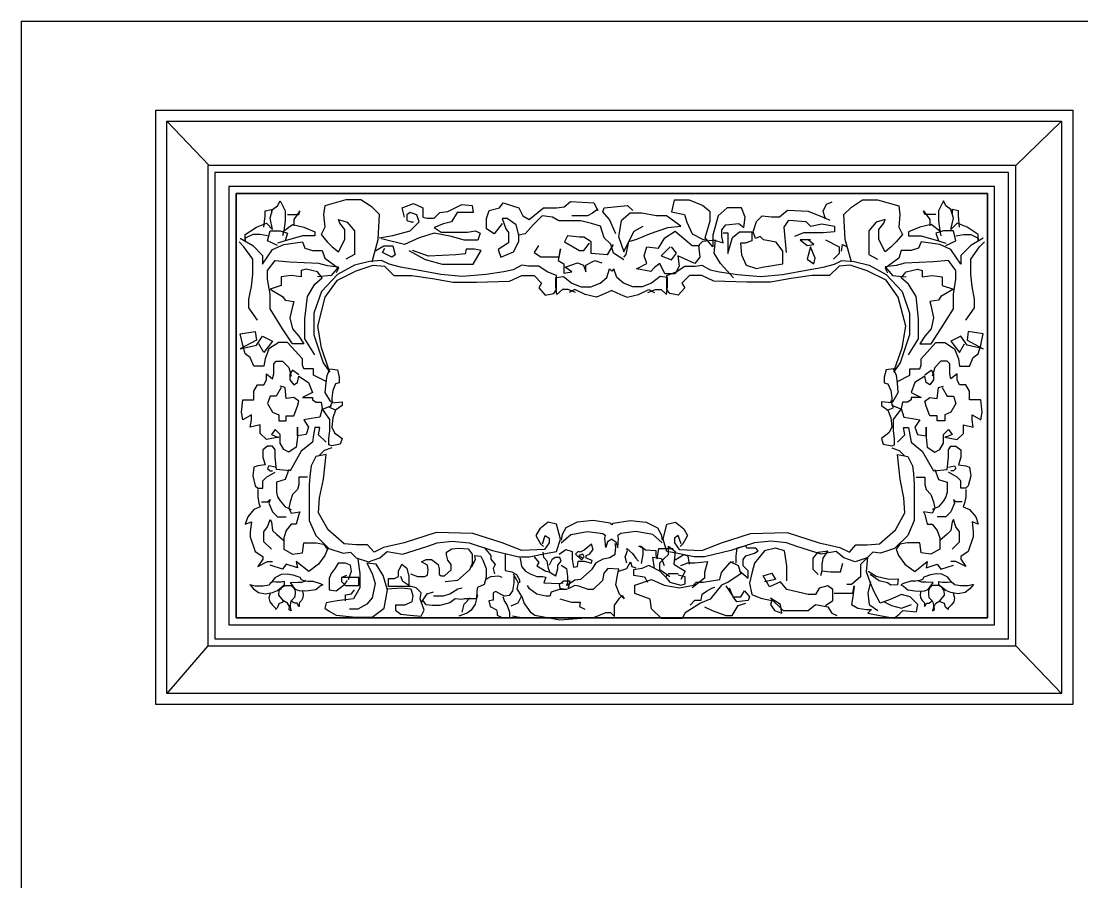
# Model space of a CAD drawing. Extents: x 1684 to 4686, y 4591 to 8092.
# Drawn here: x 1684 to 2642, y 7314 to 8092 of the extents above; entities that cross this region are included whole.
import ezdxf

# ---------------------------------------------------------------- set-up
doc = ezdxf.new("R2010")
doc.units = 0
doc.header["$MEASUREMENT"] = 0
for name, color, linetype in [('3', 3, 'CONTINUOUS'), ('4', 4, 'CONTINUOUS'), ('7', 7, 'CONTINUOUS')]:
    doc.layers.add(name, color=color, linetype=linetype)

msp = doc.modelspace()

# ---------------------------------------------------------------- linework, layer by layer
at = {"layer": '3'}
for p, q in [((1853.99, 7961.42), (1815.78, 8001.33)), ((2582.34, 7961.42), (2623.85, 8001.33)), ((1852.72, 7527.45), (1815.78, 7484.49)), ((2582.34, 7527.45), (2623.85, 7484.49))]:
    msp.add_line(p, q, dxfattribs=at)
for points in [[(1805.78, 8011.33), (2633.85, 8011.33), (2633.85, 7474.49), (1805.78, 7474.49)], [(1859.08, 7533.81), (2575.98, 7533.81), (2575.98, 7955.05), (1859.08, 7955.05)], [(1878.17, 7552.9), (2556.89, 7552.9), (2556.89, 7935.97), (1878.17, 7935.97)], [(1878.17, 7552.9), (2556.89, 7552.9), (2556.89, 7935.97), (1878.17, 7935.97)]]:
    msp.add_lwpolyline(points, close=True, dxfattribs=at)
for points in [[(1906.71, 7897.94), (1899.97, 7899.06), (1893.23, 7899.06), (1886.49, 7895.7), (1886.49, 7893.45), (1886.49, 7899.06), (1896.6, 7905.79), (1905.58, 7909.16), (1911.2, 7903.55), (1908.95, 7913.65), (1911.2, 7921.5), (1915.69, 7924.87), (1917.94, 7929.35), (1922.43, 7920.38), (1922.43, 7911.4), (1921.31, 7902.43), (1920.18, 7897.94)], [(2001.04, 7874.38), (2006.66, 7894.58), (2007.78, 7917.01), (2001.04, 7923.74), (1990.94, 7930.47), (1977.46, 7930.47), (1958.37, 7924.87), (1957.24, 7917.01), (1958.37, 7905.79), (1955, 7899.06), (1960.61, 7892.33), (1965.11, 7887.84), (1970.72, 7883.36), (1976.34, 7894.58), (1976.34, 7903.55), (1971.84, 7909.16), (1970.72, 7912.52), (1978.58, 7910.28), (1985.32, 7902.43), (1985.32, 7890.09), (1985.32, 7881.11), (1977.46, 7876.63)], [(2030.23, 7914.73), (2028.16, 7923.01), (2038.52, 7927.14), (2046.8, 7923.01), (2046.8, 7914.73), (2050.95, 7913.69), (2057.16, 7913.69), (2062.34, 7918.87), (2069.59, 7919.9), (2082.02, 7926.11), (2091.35, 7925.07), (2092.38, 7918.87), (2085.13, 7918.87), (2077.88, 7918.87), (2072.7, 7910.59), (2065.45, 7908.52), (2057.16, 7905.41), (2063.38, 7901.28), (2075.81, 7901.28), (2087.2, 7901.28), (2094.45, 7902.31), (2098.6, 7900.24), (2096.52, 7894.03), (2084.09, 7894.03), (2072.7, 7897.14), (2057.16, 7900.24), (2043.69, 7896.1), (2030.23, 7889.89), (2009.51, 7895.07)], [(2118.4, 7908.95), (2111.38, 7899.6), (2104.36, 7904.28), (2104.36, 7913.62), (2106.7, 7920.63), (2116.06, 7922.97), (2119.57, 7927.64), (2133.6, 7922.97), (2137.11, 7915.96), (2142.96, 7912.45), (2155.82, 7922.97), (2167.52, 7922.97), (2174.54, 7924.14), (2180.38, 7928.81), (2201.44, 7927.64), (2204.94, 7920.63)], [(2204.94, 7921.8), (2200.27, 7918.3), (2195.59, 7915.96), (2181.55, 7915.96)], [(2221.32, 7899.6), (2215.47, 7912.45), (2209.62, 7919.46), (2210.79, 7922.97), (2231.84, 7925.31), (2236.52, 7920.63)], [(2310.03, 7893.78), (2318.22, 7891.45), (2317.05, 7897.29), (2317.05, 7903.13), (2320.56, 7907.8), (2332.25, 7908.97), (2336.93, 7905.47), (2338.1, 7914.81), (2334.59, 7922.99), (2321.73, 7922.99), (2313.54, 7915.98), (2308.86, 7898.46), (2308.86, 7887.94), (2301.84, 7896.12), (2306.52, 7911.31), (2306.52, 7919.48), (2299.51, 7925.33), (2287.81, 7930), (2273.78, 7930), (2271.44, 7919.48), (2283.13, 7917.15), (2285.47, 7910.14), (2290.15, 7899.62), (2299.51, 7894.95), (2304.18, 7893.78)], [(2410.48, 7912.86), (2408.41, 7920.1), (2411.52, 7926.31), (2416.7, 7928.38)], [(2434.01, 7874.38), (2428.4, 7894.58), (2427.27, 7917.01), (2434.01, 7923.74), (2444.12, 7930.47), (2457.6, 7930.47), (2476.69, 7924.87), (2477.81, 7917.01), (2476.69, 7905.79), (2480.06, 7899.06), (2474.44, 7892.33), (2469.95, 7887.84), (2464.33, 7883.36), (2458.72, 7894.58), (2458.72, 7903.55), (2463.21, 7909.16), (2464.33, 7912.52), (2456.47, 7910.28), (2449.73, 7902.43), (2449.73, 7890.09), (2449.73, 7881.11), (2457.6, 7876.63)], [(2528.35, 7897.94), (2535.09, 7899.06), (2541.83, 7899.06), (2548.57, 7895.7), (2548.57, 7893.45), (2548.57, 7899.06), (2538.46, 7905.79), (2529.47, 7909.16), (2523.86, 7903.55), (2526.1, 7913.65), (2523.86, 7921.5), (2519.37, 7924.87), (2517.12, 7929.35), (2512.63, 7920.38), (2512.63, 7911.4), (2513.75, 7902.43), (2514.87, 7897.94)], [(1903.34, 7905.79), (1904.46, 7915.89), (1904.46, 7920.38), (1910.08, 7921.5), (1910.08, 7918.13)], [(1924.68, 7917.01), (1930.29, 7917.01), (1934.78, 7917.01), (1935.91, 7920.38), (1930.29, 7912.52), (1930.29, 7906.92)], [(2007.44, 7896.1), (2019.87, 7898.17), (2035.41, 7902.31), (2043.69, 7910.59), (2041.62, 7916.8), (2035.41, 7918.87), (2032.3, 7916.8), (2032.3, 7911.62), (2036.44, 7910.59), (2038.52, 7910.59)], [(2228.34, 7876.24), (2218.98, 7882.08), (2216.64, 7890.26), (2210.79, 7896.1), (2207.28, 7906.61), (2199.1, 7908.95), (2189.74, 7911.29), (2169.86, 7911.29), (2164.01, 7914.79), (2154.65, 7915.96), (2146.47, 7907.78), (2139.45, 7899.6), (2133.6, 7898.44), (2131.26, 7907.78), (2123.07, 7913.62), (2118.4, 7913.62), (2121.91, 7904.28), (2124.24, 7900.77), (2124.24, 7891.43), (2114.89, 7885.58), (2117.23, 7878.57), (2128.92, 7883.25), (2133.6, 7892.59), (2133.6, 7899.6)], [(2228.34, 7878.57), (2230.67, 7880.91), (2233.01, 7892.59), (2240.03, 7894.93), (2251.73, 7899.6), (2268.1, 7905.44), (2279.8, 7906.61), (2266.93, 7915.96), (2257.57, 7915.96), (2244.71, 7918.3), (2234.18, 7918.3), (2226, 7911.29), (2223.66, 7897.27), (2228.34, 7883.25), (2233.01, 7892.59), (2237.69, 7901.94), (2245.88, 7906.61)], [(2318.29, 7900.44), (2322.43, 7900.44), (2322.43, 7889.06), (2322.43, 7881.81), (2326.57, 7896.3), (2332.79, 7901.47), (2344.18, 7901.47), (2344.18, 7893.2), (2337.97, 7891.13), (2333.83, 7891.13), (2334.86, 7880.78), (2339, 7871.47), (2348.33, 7868.36), (2353.51, 7869.4), (2372.15, 7872.5), (2372.15, 7883.88), (2365.94, 7892.16), (2354.54, 7894.23), (2351.44, 7897.34), (2347.29, 7895.27), (2345.22, 7901.47), (2348.33, 7910.79), (2353.51, 7915.96), (2361.79, 7914.93), (2369.05, 7914.93), (2376.3, 7921.13), (2394.94, 7920.1), (2410.48, 7913.89), (2414.62, 7911.82)], [(2510.38, 7917.01), (2504.77, 7917.01), (2500.27, 7917.01), (2499.15, 7920.38), (2504.77, 7912.52), (2504.77, 7906.92)], [(2531.72, 7905.79), (2530.6, 7915.89), (2530.6, 7920.38), (2524.98, 7921.5), (2524.98, 7918.13)], [(1920.18, 7901.31), (1929.17, 7908.04), (1939.28, 7905.79), (1949.38, 7901.31), (1949.38, 7897.94), (1938.15, 7897.94), (1922.43, 7893.45)], [(2375.26, 7882.85), (2373.19, 7905.61), (2377.33, 7911.82), (2392.87, 7910.79), (2397.01, 7906.65), (2407.37, 7908.72), (2418.77, 7906.65), (2418.77, 7901.47), (2408.41, 7900.44), (2390.8, 7900.44), (2382.51, 7897.34)], [(2514.87, 7901.31), (2505.89, 7908.04), (2495.78, 7905.79), (2485.67, 7901.31), (2485.67, 7897.94), (2496.9, 7897.94), (2512.63, 7893.45)], [(1882, 7895.7), (1893.23, 7888.97), (1902.21, 7879.99), (1902.21, 7872.14), (1911.2, 7885.6), (1921.31, 7890.09), (1938.15, 7892.33), (1940.4, 7886.72), (1947.14, 7884.48), (1956.12, 7884.48), (1958.37, 7877.75), (1970.72, 7868.77), (1968.48, 7864.29)], [(1915.69, 7888.97), (1906.71, 7893.45), (1908.95, 7902.43), (1917.94, 7902.43), (1924.68, 7900.18), (1922.43, 7893.45), (1915.69, 7891.21)], [(2218.76, 7889.86), (2213.45, 7880.59), (2198.86, 7881.91), (2198.86, 7892.51), (2192.23, 7896.49), (2188.25, 7896.49), (2177.64, 7897.81), (2174.98, 7892.51), (2188.25, 7884.56), (2192.23, 7884.56), (2197.53, 7891.19)], [(2327.57, 7859.9), (2315.88, 7872.75), (2310.03, 7882.1), (2311.2, 7893.78), (2299.51, 7892.61), (2296, 7889.11), (2297.17, 7878.59), (2292.49, 7872.75), (2277.28, 7879.76), (2278.45, 7870.42), (2274.94, 7863.41), (2265.59, 7863.41), (2260.91, 7872.75), (2256.23, 7869.25), (2252.72, 7865.74), (2239.86, 7868.08), (2249.21, 7872.75), (2246.88, 7879.76), (2249.21, 7887.94), (2259.74, 7886.77), (2265.59, 7896.12), (2274.94, 7901.96), (2284.3, 7893.78), (2290.15, 7889.11), (2297.17, 7889.11)], [(2397.01, 7894.23), (2387.69, 7894.23), (2393.91, 7889.06), (2400.12, 7890.09), (2394.94, 7894.23)], [(2410.48, 7894.23), (2422.91, 7888.02), (2422.91, 7881.81), (2417.73, 7876.64)], [(2553.06, 7895.7), (2541.83, 7888.97), (2532.84, 7879.99), (2532.84, 7872.14), (2523.86, 7885.6), (2513.75, 7890.09), (2496.9, 7892.33), (2494.66, 7886.72), (2487.92, 7884.48), (2478.93, 7884.48), (2476.69, 7877.75), (2464.33, 7868.77), (2466.58, 7864.29)], [(2519.37, 7888.97), (2528.35, 7893.45), (2526.1, 7902.43), (2517.12, 7902.43), (2510.38, 7900.18), (2512.63, 7893.45), (2519.37, 7891.21)], [(1897.72, 7821.66), (1889.86, 7832.87), (1889.86, 7840.73), (1892.11, 7851.95), (1893.23, 7863.16), (1893.23, 7876.63), (1885.37, 7887.84), (1880.88, 7892.33)], [(2004.33, 7884.72), (2011.58, 7888.86), (2019.87, 7888.86), (2021.94, 7880.58), (2018.83, 7878.51), (2010.55, 7882.65), (2012.62, 7886.79)], [(2034.37, 7884.72), (2048.87, 7876.44), (2064.41, 7872.3), (2077.88, 7872.3), (2092.38, 7872.3), (2099.63, 7884.72), (2093.42, 7885.75), (2086.17, 7885.75), (2085.13, 7881.62), (2076.84, 7880.58), (2051.98, 7879.55), (2037.48, 7884.72)], [(2151.51, 7889.06), (2147.37, 7882.85), (2153.58, 7878.71), (2157.73, 7878.71), (2170.16, 7878.71), (2171.19, 7885.95), (2169.12, 7875.61), (2174.3, 7872.5), (2174.3, 7864.22), (2181.55, 7865.26), (2175.34, 7869.4), (2186.73, 7873.54), (2191.91, 7871.47), (2193.98, 7865.26), (2193.98, 7871.47), (2202.27, 7875.61), (2208.48, 7873.54)], [(2270.27, 7887.94), (2262.08, 7879.76), (2271.44, 7876.26), (2276.11, 7882.1), (2271.44, 7887.94)], [(2397.01, 7888.02), (2393.91, 7876.64), (2400.12, 7872.5), (2401.16, 7877.68), (2397.01, 7888.02)], [(2424.98, 7883.88), (2426.02, 7890.09), (2430.16, 7888.02)], [(2537.33, 7821.66), (2545.2, 7832.87), (2545.2, 7840.73), (2542.95, 7851.95), (2541.83, 7863.16), (2541.83, 7876.63), (2549.69, 7887.84), (2554.18, 7892.33)], [(1949.38, 7790.24), (1940.4, 7804.83), (1940.4, 7822.78), (1942.64, 7842.97), (1949.38, 7854.19), (1956.12, 7859.8), (1951.63, 7865.41), (1941.52, 7867.65), (1937.03, 7866.53), (1937.03, 7860.92), (1928.04, 7862.04), (1919.06, 7860.92), (1919.06, 7853.07), (1908.95, 7849.7), (1920.18, 7842.97), (1922.43, 7839.61), (1930.29, 7838.48), (1929.17, 7834), (1926.92, 7823.9), (1929.17, 7813.8), (1934.78, 7807.07), (1939.28, 7800.34), (1929.17, 7800.34), (1920.18, 7813.8), (1908.95, 7831.75), (1908.95, 7845.21), (1906.71, 7858.68), (1906.71, 7866.53), (1913.44, 7875.5), (1926.92, 7874.38), (1952.75, 7873.26), (1960.61, 7871.02), (1970.72, 7869.89), (1963.98, 7862.04), (1951.63, 7860.92)], [(1962.13, 7777.1), (1955.33, 7796.62), (1951.94, 7816.13), (1958.73, 7842.44), (1969.78, 7857.71), (1986.77, 7866.2), (2002.06, 7871.29), (2012.25, 7870.44), (2020.74, 7861.95), (2036.88, 7861.95), (2055.57, 7859.41), (2074.26, 7856.01), (2095.5, 7856.01), (2125.23, 7856.86), (2136.27, 7861.95), (2147.32, 7861.95), (2154.11, 7855.16), (2151.56, 7850.92), (2157.51, 7844.13), (2165.15, 7845.83), (2167.7, 7849.23), (2167.7, 7861.95), (2159.21, 7865.35), (2151.56, 7870.44), (2142.22, 7870.44), (2136.27, 7871.29), (2128.63, 7867.04), (2120.13, 7865.35), (2103.99, 7862.8), (2082.76, 7861.1), (2063.22, 7862.8), (2045.38, 7866.2), (2026.69, 7869.59), (2016.5, 7872.14), (2009.7, 7875.53), (1998.66, 7874.68), (1985.07, 7871.29), (1969.78, 7862.8), (1955.33, 7847.53), (1948.54, 7828.01), (1948.54, 7808.5), (1957.03, 7783.04), (1962.98, 7774.55)], [(2472.93, 7777.1), (2479.72, 7796.62), (2483.12, 7816.13), (2476.32, 7842.44), (2465.28, 7857.71), (2448.29, 7866.2), (2433, 7871.29), (2422.81, 7870.44), (2414.31, 7861.95), (2398.17, 7861.95), (2379.48, 7859.41), (2360.79, 7856.01), (2339.56, 7856.01), (2309.83, 7856.86), (2298.78, 7861.95), (2287.74, 7861.95), (2280.94, 7855.16), (2283.49, 7850.92), (2277.55, 7844.13), (2269.9, 7845.83), (2267.35, 7849.23), (2267.35, 7861.95), (2275.85, 7865.35), (2283.49, 7870.44), (2292.84, 7870.44), (2298.78, 7871.29), (2306.43, 7867.04), (2314.92, 7865.35), (2331.06, 7862.8), (2352.3, 7861.1), (2371.84, 7862.8), (2389.68, 7866.2), (2408.37, 7869.59), (2418.56, 7872.14), (2425.35, 7875.53), (2436.4, 7874.68), (2449.99, 7871.29), (2465.28, 7862.8), (2479.72, 7847.53), (2486.52, 7828.01), (2486.52, 7808.5), (2478.02, 7783.04), (2472.08, 7774.55)], [(2485.67, 7790.24), (2494.66, 7804.83), (2494.66, 7822.78), (2492.41, 7842.97), (2485.67, 7854.19), (2478.93, 7859.8), (2483.43, 7865.41), (2493.53, 7867.65), (2498.03, 7866.53), (2498.03, 7860.92), (2507.01, 7862.04), (2516, 7860.92), (2516, 7853.07), (2526.1, 7849.7), (2514.87, 7842.97), (2512.63, 7839.61), (2504.77, 7838.48), (2505.89, 7834), (2508.13, 7823.9), (2505.89, 7813.8), (2500.27, 7807.07), (2495.78, 7800.34), (2505.89, 7800.34), (2514.87, 7813.8), (2526.1, 7831.75), (2526.1, 7845.21), (2528.35, 7858.68), (2528.35, 7866.53), (2521.61, 7875.5), (2508.13, 7874.38), (2482.3, 7873.26), (2474.44, 7871.02), (2464.33, 7869.89), (2471.07, 7862.04), (2483.43, 7860.92)], [(2184.93, 7846.67), (2178.14, 7849.21), (2173.04, 7849.21), (2167.94, 7844.97), (2167.09, 7851.76), (2167.09, 7860.25), (2173.89, 7861.09), (2181.54, 7855.15), (2190.03, 7851.76), (2198.53, 7851.76), (2207.02, 7855.15), (2212.97, 7860.25), (2215.51, 7867.88), (2217.53, 7865.87)], [(2250.12, 7846.67), (2256.92, 7849.21), (2262.01, 7849.21), (2267.11, 7844.97), (2267.96, 7851.76), (2267.96, 7860.25), (2261.17, 7861.09), (2253.52, 7855.15), (2245.03, 7851.76), (2236.53, 7851.76), (2228.04, 7855.15), (2222.09, 7860.25), (2219.54, 7867.88), (2217.53, 7865.87)], [(2217.53, 7848.38), (2209.57, 7844.97), (2203.62, 7842.43), (2193.43, 7844.97), (2184.08, 7849.21), (2178.99, 7846.67)], [(2217.53, 7848.38), (2225.49, 7844.97), (2231.43, 7842.43), (2241.63, 7844.97), (2250.97, 7849.21), (2256.07, 7846.67)], [(1938.15, 7786.88), (1924.68, 7801.46), (1916.81, 7801.46), (1907.83, 7795.85), (1904.46, 7786.88), (1903.34, 7780.15), (1894.35, 7780.15), (1890.98, 7788), (1886.49, 7791.37), (1884.24, 7799.22), (1882, 7809.32), (1895.48, 7811.56), (1896.6, 7803.71), (1882, 7795.85), (1896.6, 7799.22), (1902.21, 7807.07), (1911.2, 7802.58), (1903.34, 7792.49), (1898.84, 7800.34)], [(2496.9, 7786.88), (2510.38, 7801.46), (2518.24, 7801.46), (2527.23, 7795.85), (2530.6, 7786.88), (2531.72, 7780.15), (2540.7, 7780.15), (2544.07, 7788), (2548.57, 7791.37), (2550.81, 7799.22), (2553.06, 7809.32), (2539.58, 7811.56), (2538.46, 7803.71), (2553.06, 7795.85), (2538.46, 7799.22), (2532.84, 7807.07), (2523.86, 7802.58), (2531.72, 7792.49), (2536.21, 7800.34)], [(1934.78, 7772.14), (1929.16, 7776.63), (1926.92, 7773.27), (1926.92, 7767.66), (1930.29, 7763.17), (1933.66, 7765.41), (1934.78, 7771.02), (1943.76, 7765.41), (1947.13, 7756.44), (1938.15, 7751.95), (1947.13, 7751.95), (1947.13, 7749.71), (1950.5, 7747.46), (1955, 7747.46), (1956.12, 7741.85), (1953.87, 7734), (1946.01, 7732.88), (1939.27, 7731.76), (1943.76, 7725.03), (1941.52, 7718.3), (1933.66, 7717.17), (1933.66, 7725.03), (1933.66, 7716.05), (1932.53, 7707.08), (1925.8, 7702.59), (1921.3, 7704.83), (1917.93, 7710.44), (1917.93, 7718.3), (1913.44, 7722.78), (1910.07, 7718.3), (1915.69, 7716.05), (1916.81, 7716.05), (1905.58, 7713.81), (1899.96, 7719.42), (1899.96, 7727.27), (1890.98, 7725.03), (1892.1, 7731.76), (1892.1, 7736.24), (1884.24, 7731.76), (1883.12, 7738.49), (1884.24, 7749.71), (1892.1, 7749.71), (1894.35, 7749.71), (1894.35, 7757.56), (1897.72, 7763.17), (1903.33, 7763.17), (1905.58, 7767.66), (1905.58, 7773.27), (1911.2, 7768.78), (1912.32, 7773.27), (1912.32, 7782.24), (1914.56, 7784.48), (1920.18, 7784.48), (1925.8, 7778.87), (1928.04, 7771.02)], [(1959.51, 7766.39), (1948.28, 7771.99), (1948.28, 7777.6), (1939.29, 7777.6), (1938.17, 7780.97), (1938.15, 7786.88)], [(2475.55, 7766.39), (2486.78, 7771.99), (2486.78, 7777.6), (2495.76, 7777.6), (2496.89, 7780.97), (2496.9, 7786.88)], [(2500.28, 7772.14), (2505.89, 7776.63), (2508.14, 7773.27), (2508.14, 7767.66), (2504.77, 7763.17), (2501.4, 7765.41), (2500.28, 7771.02), (2491.29, 7765.41), (2487.92, 7756.44), (2496.91, 7751.95), (2487.92, 7751.95), (2487.92, 7749.71), (2484.55, 7747.46), (2480.06, 7747.46), (2478.94, 7741.85), (2481.18, 7734), (2489.05, 7732.88), (2495.78, 7731.76), (2491.29, 7725.03), (2493.54, 7718.3), (2501.4, 7717.17), (2501.4, 7725.03), (2501.4, 7716.05), (2502.52, 7707.08), (2509.26, 7702.59), (2513.75, 7704.83), (2517.12, 7710.44), (2517.12, 7718.3), (2521.61, 7722.78), (2524.98, 7718.3), (2519.37, 7716.05), (2518.25, 7716.05), (2529.48, 7713.81), (2535.09, 7719.42), (2535.09, 7727.27), (2544.08, 7725.03), (2542.95, 7731.76), (2542.95, 7736.24), (2550.81, 7731.76), (2551.94, 7738.49), (2550.81, 7749.71), (2542.95, 7749.71), (2540.71, 7749.71), (2540.71, 7757.56), (2537.34, 7763.17), (2531.72, 7763.17), (2529.48, 7767.66), (2529.48, 7773.27), (2523.86, 7768.78), (2522.74, 7773.27), (2522.74, 7782.24), (2520.49, 7784.48), (2514.88, 7784.48), (2509.26, 7778.87), (2507.01, 7771.02)], [(1963.81, 7747.99), (1958.71, 7756.47), (1959.56, 7764.96), (1960.41, 7771.75), (1962.96, 7777.69), (1969.75, 7776.84), (1971.45, 7770.05), (1971.45, 7764.96), (1968.05, 7764.11), (1965.5, 7758.17), (1964.66, 7751.38), (1964.66, 7747.14), (1974, 7747.99), (1974, 7744.59), (1968.05, 7740.35), (1962.96, 7742.9), (1965.5, 7748.84)], [(2471.25, 7747.99), (2476.35, 7756.47), (2475.5, 7764.96), (2474.65, 7771.75), (2472.1, 7777.69), (2465.3, 7776.84), (2463.6, 7770.05), (2463.6, 7764.96), (2467, 7764.11), (2469.55, 7758.17), (2470.4, 7751.38), (2470.4, 7747.14), (2461.06, 7747.99), (2461.06, 7744.59), (2467, 7740.35), (2472.1, 7742.9), (2469.55, 7748.84)], [(1919.06, 7760.92), (1914.56, 7753.07), (1908.95, 7753.07), (1906.7, 7746.34), (1911.2, 7738.49), (1916.81, 7736.24), (1916.81, 7730.64), (1923.55, 7730.64), (1923.55, 7735.12), (1930.29, 7735.12), (1933.66, 7744.1), (1934.78, 7748.58), (1930.29, 7751.95), (1923.55, 7750.83), (1922.43, 7760.92), (1917.93, 7762.05)], [(2516, 7760.92), (2520.49, 7753.07), (2526.11, 7753.07), (2528.35, 7746.34), (2523.86, 7738.49), (2518.25, 7736.24), (2518.25, 7730.64), (2511.51, 7730.64), (2511.51, 7735.12), (2504.77, 7735.12), (2501.4, 7744.1), (2500.28, 7748.58), (2504.77, 7751.95), (2511.51, 7750.83), (2512.63, 7760.92), (2517.12, 7762.05)], [(1968.05, 7740.35), (1965.5, 7733.56), (1964.66, 7725.08), (1967.2, 7719.99), (1974, 7714.9), (1972.3, 7709.8), (1964.66, 7708.11), (1962.11, 7708.96), (1962.11, 7714.9), (1962.96, 7721.68), (1962.96, 7731.87), (1956.16, 7741.2), (1964.66, 7744.59)], [(2467, 7740.35), (2469.55, 7733.56), (2470.4, 7725.08), (2467.85, 7719.99), (2461.06, 7714.9), (2462.76, 7709.8), (2470.4, 7708.11), (2472.95, 7708.96), (2472.95, 7714.9), (2472.1, 7721.68), (2472.1, 7731.87), (2478.9, 7741.2), (2470.4, 7744.59)], [(1959.52, 7711.33), (1952.78, 7718.06), (1953.91, 7724.79), (1949.42, 7724.79), (1948.29, 7718.06), (1947.17, 7711.33), (1937.06, 7703.47), (1926.95, 7685.52), (1914.6, 7686.65), (1913.48, 7697.86), (1913.48, 7704.59), (1911.23, 7707.96), (1906.74, 7707.96), (1902.25, 7704.59), (1902.25, 7697.86), (1904.49, 7691.13), (1897.75, 7690.01), (1894.38, 7688.89), (1893.26, 7681.04), (1895.51, 7672.06), (1897.75, 7669.82), (1902.25, 7669.82), (1902.25, 7676.55), (1905.62, 7679.91), (1913.48, 7684.4)], [(2475.53, 7711.33), (2482.27, 7718.06), (2481.15, 7724.79), (2485.64, 7724.79), (2486.76, 7718.06), (2487.89, 7711.33), (2497.99, 7703.47), (2508.1, 7685.52), (2520.46, 7686.65), (2521.58, 7697.86), (2521.58, 7704.59), (2523.82, 7707.96), (2528.32, 7707.96), (2532.81, 7704.59), (2532.81, 7697.86), (2530.56, 7691.13), (2537.3, 7690.01), (2540.67, 7688.89), (2541.79, 7681.04), (2539.55, 7672.06), (2537.3, 7669.82), (2532.81, 7669.82), (2532.81, 7676.55), (2529.44, 7679.91), (2521.58, 7684.4)], [(1964.66, 7706.41), (1957.86, 7703.86), (1952.76, 7698.77)], [(2470.4, 7706.41), (2477.2, 7703.86), (2482.29, 7698.77)], [(2154.96, 7619.66), (2157.51, 7627.3), (2160.91, 7624.76), (2160.91, 7620.51), (2156.66, 7614.57), (2136.28, 7613.73), (2118.44, 7620.51), (2092.1, 7629), (2058.97, 7629.85), (2030.09, 7620.51), (2011.4, 7616.27), (2002.91, 7612.03), (1996.96, 7618.82), (1986.77, 7618.82), (1975.73, 7619.66), (1961.28, 7632.39), (1952.79, 7647.67), (1953.64, 7661.24), (1957.04, 7678.21), (1959.59, 7700.28), (1950.24, 7698.58), (1945.99, 7690.09), (1945.14, 7683.3), (1944.3, 7673.12), (1944.3, 7654.45), (1944.3, 7640.88), (1950.24, 7627.3), (1962.13, 7615.42), (1974.88, 7611.18), (1981.67, 7612.03), (1986.77, 7606.94), (1997.81, 7603.54), (2008.01, 7606.94), (2014.8, 7612.88), (2028.39, 7610.33), (2050.48, 7617.12), (2059.82, 7620.51), (2073.41, 7622.21), (2088.71, 7620.51), (2109.94, 7613.73), (2133.73, 7607.79), (2143.07, 7607.79), (2159.21, 7611.18), (2167.71, 7612.88), (2171.1, 7623.91), (2167.71, 7637.48), (2160.06, 7639.18), (2152.42, 7633.24), (2149.02, 7627.3), (2153.26, 7619.66), (2155.81, 7617.12)], [(2280.09, 7619.66), (2277.54, 7627.3), (2274.15, 7624.76), (2274.15, 7620.51), (2278.39, 7614.57), (2298.78, 7613.73), (2316.62, 7620.51), (2342.95, 7629), (2376.08, 7629.85), (2404.96, 7620.51), (2423.65, 7616.27), (2432.15, 7612.03), (2438.09, 7618.82), (2448.29, 7618.82), (2459.33, 7619.66), (2473.77, 7632.39), (2482.27, 7647.67), (2481.42, 7661.24), (2478.02, 7678.21), (2475.47, 7700.28), (2484.81, 7698.58), (2489.06, 7690.09), (2489.91, 7683.3), (2490.76, 7673.12), (2490.76, 7654.45), (2490.76, 7640.88), (2484.81, 7627.3), (2472.92, 7615.42), (2460.18, 7611.18), (2453.38, 7612.03), (2448.29, 7606.94), (2437.24, 7603.54), (2427.05, 7606.94), (2420.25, 7612.88), (2406.66, 7610.33), (2384.58, 7617.12), (2375.23, 7620.51), (2361.64, 7622.21), (2346.35, 7620.51), (2325.11, 7613.73), (2301.33, 7607.79), (2291.98, 7607.79), (2275.84, 7611.18), (2267.35, 7612.88), (2263.95, 7623.91), (2267.35, 7637.48), (2274.99, 7639.18), (2282.64, 7633.24), (2286.04, 7627.3), (2281.79, 7619.66), (2279.24, 7617.12)], [(1913.48, 7688.89), (1907.86, 7690.01), (1906.74, 7687.77), (1908.98, 7685.52), (1911.23, 7685.52)], [(1925.83, 7686.65), (1922.46, 7677.67), (1914.6, 7675.43), (1914.6, 7666.45), (1915.72, 7661.96)], [(2509.22, 7686.65), (2512.59, 7677.67), (2520.46, 7675.43), (2520.46, 7666.45), (2519.33, 7661.96)], [(2521.58, 7688.89), (2527.19, 7690.01), (2528.32, 7687.77), (2526.07, 7685.52), (2523.82, 7685.52)], [(1942.68, 7679.91), (1934.82, 7679.91), (1934.82, 7673.18), (1933.69, 7668.7), (1929.2, 7664.21), (1926.95, 7657.48), (1925.83, 7651.87), (1928.08, 7647.38), (1935.94, 7648.5), (1934.82, 7646.26)], [(2492.38, 7679.91), (2500.24, 7679.91), (2500.24, 7673.18), (2501.36, 7668.7), (2505.86, 7664.21), (2508.1, 7657.48), (2509.22, 7651.87), (2506.98, 7647.38), (2499.12, 7648.5), (2500.24, 7646.26)], [(1897.75, 7668.7), (1897.75, 7661.96), (1898.88, 7656.36), (1900, 7652.99), (1894.38, 7650.75), (1888.77, 7644.02), (1886.52, 7637.28), (1892.14, 7639.53), (1891.02, 7630.55), (1891.02, 7626.07), (1895.51, 7612.6), (1902.25, 7608.12), (1902.25, 7605.87), (1897.75, 7599.14), (1906.74, 7603.63), (1908.98, 7603.63), (1911.23, 7603.63)], [(2537.3, 7668.7), (2537.3, 7661.96), (2536.18, 7656.36), (2535.06, 7652.99), (2540.67, 7650.75), (2546.29, 7644.02), (2548.53, 7637.28), (2542.92, 7639.53), (2544.04, 7630.55), (2544.04, 7626.07), (2539.55, 7612.6), (2532.81, 7608.12), (2532.81, 7605.87), (2537.3, 7599.14), (2528.32, 7603.63), (2526.07, 7603.63), (2523.82, 7603.63)], [(1901.12, 7657.48), (1906.74, 7657.48), (1908.98, 7659.72), (1907.86, 7656.36), (1911.23, 7648.5), (1915.72, 7644.02), (1923.58, 7644.02)], [(1915.72, 7661.96), (1917.97, 7658.6), (1922.46, 7652.99), (1928.08, 7650.75)], [(2519.33, 7661.96), (2517.09, 7658.6), (2512.59, 7652.99), (2506.98, 7650.75)], [(2533.93, 7657.48), (2528.32, 7657.48), (2526.07, 7659.72), (2527.19, 7656.36), (2523.82, 7648.5), (2519.33, 7644.02), (2511.47, 7644.02)], [(1934.82, 7646.26), (1932.57, 7637.28), (1928.08, 7637.28), (1923.58, 7631.67), (1921.34, 7624.94), (1921.34, 7614.85), (1929.2, 7610.36), (1938.18, 7611.48), (1939.31, 7620.46), (1947.17, 7620.46), (1950.54, 7620.46), (1957.28, 7619.33), (1960.65, 7614.85), (1958.4, 7609.24), (1952.78, 7601.39), (1943.8, 7594.65), (1932.57, 7603.63), (1933.69, 7598.02), (1923.58, 7601.39), (1920.22, 7596.9), (1908.98, 7600.26)], [(2500.24, 7646.26), (2502.49, 7637.28), (2506.98, 7637.28), (2511.47, 7631.67), (2513.72, 7624.94), (2513.72, 7614.85), (2505.86, 7610.36), (2496.87, 7611.48), (2495.75, 7620.46), (2487.89, 7620.46), (2484.52, 7620.46), (2477.78, 7619.33), (2474.41, 7614.85), (2476.66, 7609.24), (2482.27, 7601.39), (2491.26, 7594.65), (2502.49, 7603.63), (2501.36, 7598.02), (2511.47, 7601.39), (2514.84, 7596.9), (2526.07, 7600.26)], [(1910.11, 7614.85), (1903.37, 7621.58), (1903.37, 7630.55), (1906.74, 7635.04), (1908.98, 7641.77), (1910.11, 7639.53), (1911.23, 7631.67), (1914.6, 7628.31), (1921.34, 7622.7)], [(2217.53, 7636.73), (2216.13, 7638.33), (2200.84, 7640.88), (2186.39, 7639.18), (2176.2, 7634.09), (2172.8, 7628.15), (2171.95, 7623.06)], [(2217.53, 7636.73), (2218.93, 7638.33), (2234.22, 7640.88), (2248.66, 7639.18), (2258.86, 7634.09), (2262.25, 7628.15), (2263.1, 7623.06)], [(2524.95, 7614.85), (2531.69, 7621.58), (2531.69, 7630.55), (2528.32, 7635.04), (2526.07, 7641.77), (2524.95, 7639.53), (2523.82, 7631.67), (2520.46, 7628.31), (2513.72, 7622.7)], [(2171.95, 7620.51), (2180.45, 7628.15), (2195.74, 7630.7), (2209.33, 7629), (2211.93, 7627.33)], [(2217.53, 7623.73), (2213.83, 7621.36), (2212.13, 7616.27), (2211.28, 7624.76), (2211.93, 7627.33)], [(2217.53, 7623.73), (2221.22, 7621.36), (2222.92, 7616.27), (2223.77, 7624.76), (2223.13, 7627.33)], [(2263.1, 7620.51), (2254.61, 7628.15), (2239.32, 7630.7), (2225.73, 7629), (2223.13, 7627.33)], [(2035.66, 7592.58), (2042.19, 7590.2), (2048.73, 7590.2), (2051.11, 7591.39), (2051.7, 7596.14), (2051.11, 7600.29), (2045.76, 7603.26), (2049.92, 7605.64), (2054.67, 7605.64), (2060.61, 7600.89), (2061.8, 7596.73), (2061.8, 7591.99), (2063.59, 7590.8), (2066.56, 7590.8), (2072.5, 7596.14), (2072.5, 7600.89), (2069.53, 7605.04), (2068.34, 7609.79), (2068.34, 7612.17), (2073.09, 7615.13), (2079.04, 7615.73), (2087.95, 7615.13), (2091.51, 7610.39), (2091.51, 7602.67), (2090.92, 7598.51), (2094.49, 7605.64), (2093.89, 7609.2), (2099.24, 7608.6), (2101.02, 7605.04), (2103.99, 7597.33), (2103.99, 7589.61), (2102.21, 7583.08), (2096.27, 7580.11), (2095.67, 7577.15), (2095.67, 7574.18), (2095.08, 7570.02), (2088.54, 7570.02), (2084.38, 7570.02), (2082.01, 7569.43), (2076.06, 7570.02), (2071.31, 7566.46), (2062.4, 7564.09), (2055.27, 7564.09), (2049.92, 7564.68), (2046.95, 7568.84)], [(2102.23, 7616.35), (2108.18, 7609.23), (2108.18, 7605.67), (2112.34, 7600.92), (2110.55, 7597.36), (2111.74, 7592.61)], [(2169.97, 7610.42), (2175.92, 7614.57), (2181.86, 7612.79), (2181.86, 7605.67), (2183.05, 7598.54), (2186.61, 7599.14), (2187.21, 7603.89), (2192.56, 7603.89), (2199.09, 7602.11), (2199.69, 7604.48), (2194.34, 7606.85), (2194.34, 7609.23), (2197.31, 7610.42), (2200.87, 7614.57), (2199.09, 7619.32), (2192.56, 7613.98), (2188.99, 7612.2), (2187.21, 7612.79), (2184.83, 7610.42), (2190.18, 7605.07), (2192.56, 7608.04), (2191.37, 7610.42), (2187.8, 7609.23), (2191.37, 7606.85)], [(2171.76, 7600.32), (2176.51, 7597.36), (2177.7, 7590.23), (2177.7, 7584.89), (2176.51, 7581.92), (2184.24, 7587.27), (2189.58, 7587.86), (2199.69, 7596.76), (2203.85, 7602.7), (2209.79, 7606.26), (2215.73, 7607.45), (2220.48, 7610.42), (2221.08, 7616.94), (2220.48, 7619.91)], [(2231.25, 7602.34), (2229.61, 7607.77), (2230.7, 7611.03), (2231.79, 7613.75), (2231.25, 7615.38), (2236.14, 7611.03), (2239.4, 7606.68), (2241.58, 7603.97)], [(2244.3, 7601.79), (2245.93, 7609.94), (2245.93, 7615.38), (2242.12, 7617.55), (2243.75, 7617.55), (2248.11, 7614.29), (2257.35, 7613.75), (2257.35, 7609.4), (2258.44, 7606.14), (2260.07, 7615.38), (2267.69, 7615.38), (2273.13, 7615.38)], [(2269.89, 7589.96), (2261.07, 7596.25), (2261.07, 7602.54), (2264.85, 7606.32), (2268.63, 7610.09), (2268.63, 7613.87), (2268.63, 7617.64), (2274.93, 7612.61), (2273.67, 7601.28), (2283.75, 7594.99), (2279.97, 7587.44)], [(2332.89, 7595.35), (2340.77, 7588.61), (2340.77, 7595.35), (2336.27, 7599.85), (2336.27, 7605.48), (2338.52, 7608.85), (2346.4, 7611.1), (2349.78, 7613.35), (2347.53, 7615.6), (2339.64, 7615.6), (2338.52, 7617.85), (2330.64, 7615.6), (2329.51, 7608.85), (2329.51, 7602.1)], [(2375.67, 7586.36), (2375.67, 7599.85), (2373.42, 7613.35), (2365.54, 7615.6), (2355.41, 7613.35), (2346.4, 7602.1), (2344.15, 7593.11), (2341.9, 7584.11), (2344.15, 7573.99), (2352.03, 7570.62), (2362.16, 7568.37), (2362.16, 7568.37), (2361.03, 7564.99), (2364.41, 7559.37), (2371.17, 7557.12), (2370.04, 7564.99), (2361.03, 7570.62), (2372.29, 7559.37), (2385.8, 7559.37), (2394.81, 7559.37), (2401.56, 7564.99), (2412.82, 7562.74), (2416.2, 7557.12), (2420.7, 7554.87)], [(1988.09, 7605.9), (1989.94, 7592.98), (1989.94, 7580.07), (1984.39, 7569.92), (1969.62, 7568.07), (1959.46, 7566.23), (1958.53, 7561.61), (1962.23, 7558.85), (1968.69, 7555.16), (1986.24, 7553.31), (2001.02, 7553.31), (2012.1, 7561.61), (2014.87, 7578.22), (2011.18, 7591.14), (2004.71, 7601.29), (1996.4, 7602.21), (2001.02, 7592.98), (2003.79, 7583.76), (2001.02, 7570.84), (1996.4, 7565.3), (1988.09, 7560.69), (1980.7, 7560.69)], [(2121.25, 7611.01), (2121.25, 7595.58), (2127.19, 7594.39), (2131.35, 7592.01), (2134.32, 7587.27), (2134.32, 7584.3)], [(2134.92, 7606.85), (2136.1, 7599.14), (2139.67, 7594.98), (2143.83, 7592.61), (2149.77, 7590.23), (2155.12, 7590.23), (2158.09, 7589.64), (2156.31, 7584.3), (2169.97, 7583.7), (2173.54, 7584.3)], [(2147.39, 7608.04), (2151.55, 7602.7), (2149.77, 7599.73), (2158.09, 7594.98), (2161.66, 7594.39), (2160.47, 7597.36), (2159.28, 7603.89), (2156.31, 7607.45), (2155.71, 7612.2)], [(2161.06, 7594.39), (2167, 7590.83), (2168.79, 7597.36), (2168.79, 7600.32), (2171.76, 7603.89), (2170.57, 7607.45), (2166.41, 7607.45), (2163.44, 7605.07), (2161.06, 7600.32)], [(2256.03, 7597.51), (2254.77, 7607.57), (2262.33, 7606.32), (2264.85, 7600.02)], [(2274.93, 7605.06), (2282.49, 7610.09), (2286.27, 7608.83), (2287.53, 7601.28)], [(2403.81, 7591.98), (2399.31, 7596.48), (2399.31, 7606.6), (2403.81, 7612.22), (2412.82, 7613.35), (2408.32, 7606.6), (2407.19, 7600.98), (2407.19, 7595.35), (2406.07, 7590.86)], [(2418.45, 7575.11), (2426.33, 7575.11), (2435.34, 7575.11), (2436.46, 7581.86), (2435.34, 7571.74), (2434.21, 7564.99), (2439.84, 7561.62), (2447.72, 7560.49), (2452.22, 7560.49), (2448.85, 7557.12), (2453.35, 7556), (2472.49, 7552.62), (2476.99, 7556), (2480.37, 7559.37), (2492.75, 7558.25), (2493.88, 7564.99), (2487.12, 7571.74), (2479.24, 7573.99), (2469.11, 7569.49), (2460.1, 7566.12), (2454.47, 7576.24), (2451.1, 7584.11), (2447.72, 7594.23), (2448.85, 7607.72), (2442.09, 7600.98), (2442.09, 7589.73), (2434.21, 7582.98), (2429.71, 7582.98)], [(1979.78, 7587.45), (1982.55, 7594.83), (1981.62, 7600.36), (1977.01, 7602.21), (1970.54, 7602.21), (1967.77, 7597.6), (1964.07, 7592.98), (1962.23, 7588.37), (1962.23, 7583.76), (1962.23, 7578.22), (1968.69, 7577.3), (1976.08, 7582.83), (1978.85, 7586.53)], [(2013.95, 7579.14), (2027.81, 7580.07), (2036.12, 7579.14), (2037.97, 7572.69), (2037.04, 7567.15), (2030.58, 7564.38), (2022.26, 7564.38), (2022.26, 7559.77), (2026.88, 7556.08), (2035.19, 7555.16), (2045.35, 7554.23), (2048.13, 7559.77), (2044.43, 7569.92), (2045.35, 7575.45), (2040.74, 7580.07), (2036.12, 7580.99), (2029.65, 7580.99), (2021.34, 7580.99), (2015.8, 7580.99), (2015.8, 7588.37), (2021.34, 7588.37), (2025.03, 7590.22), (2025.03, 7594.83), (2027.81, 7601.29), (2032.42, 7597.6), (2034.27, 7590.22), (2034.27, 7581.91), (2028.73, 7585.6), (2026.88, 7590.22)], [(2091.94, 7603.27), (2088.97, 7596.14), (2078.28, 7586.65), (2066.99, 7585.46)], [(2128.38, 7592.61), (2133.13, 7584.3), (2131.94, 7578.96), (2136.7, 7571.24), (2138.48, 7565.9), (2140.86, 7562.34), (2143.83, 7558.18), (2147.99, 7555.21), (2170.57, 7551.06), (2202.06, 7553.43), (2212.16, 7557.59), (2216.32, 7557.59), (2219.89, 7554.03), (2219.89, 7558.78), (2219.89, 7564.12), (2221.08, 7565.9), (2224.64, 7570.65), (2227.02, 7573.02), (2228.8, 7570.05), (2224.64, 7574.21), (2221.08, 7582.52), (2222.86, 7591.42), (2224.05, 7596.76), (2213.95, 7597.36), (2210.38, 7593.2), (2209.19, 7586.67), (2200.87, 7578.36), (2196.12, 7578.36), (2187.8, 7581.33), (2184.24, 7581.92), (2178.29, 7578.96), (2180.08, 7586.08), (2173.54, 7586.08), (2169.97, 7582.52), (2170.57, 7579.55), (2177.11, 7578.36), (2169.97, 7578.36), (2162.84, 7575.99), (2161.66, 7572.43), (2158.09, 7572.43), (2149.77, 7574.21), (2143.23, 7578.96), (2141.45, 7581.92)], [(2223.09, 7594.73), (2231.25, 7597.45), (2234.51, 7603.42), (2235.6, 7599.08), (2239.4, 7597.99)], [(2267.37, 7588.7), (2261.07, 7594.99), (2251, 7600.02), (2244.7, 7597.51), (2237.14, 7596.25), (2237.14, 7591.22), (2247.22, 7589.96), (2249.74, 7584.92)], [(2324.06, 7603.8), (2331.62, 7600.02), (2334.14, 7592.47), (2322.8, 7584.92), (2316.5, 7582.41), (2311.46, 7576.12), (2306.42, 7569.82), (2297.61, 7566.05), (2283.75, 7557.24), (2281.23, 7552.21), (2262.33, 7552.21), (2253.52, 7561.02), (2252.26, 7569.82), (2238.4, 7574.86), (2238.4, 7582.41), (2253.52, 7587.44), (2264.85, 7582.41), (2278.71, 7579.89), (2291.31, 7582.41), (2293.83, 7584.92), (2300.13, 7584.92), (2315.24, 7587.44), (2316.5, 7593.73), (2324.06, 7602.54), (2327.84, 7603.8)], [(2279.97, 7600.02), (2286.27, 7602.54), (2292.57, 7602.54), (2303.9, 7603.8), (2301.39, 7593.73), (2301.39, 7588.7), (2290.05, 7579.89)], [(2407.19, 7595.35), (2415.07, 7594.23), (2424.08, 7594.23), (2426.33, 7602.1)], [(1977.93, 7591.14), (1973.31, 7589.29), (1973.31, 7585.6), (1977.01, 7581.91), (1984.39, 7581.91), (1989.01, 7581.91), (1989.01, 7589.29), (1980.7, 7589.29), (1973.31, 7589.29)], [(2104.02, 7587.86), (2108.18, 7590.23), (2115.31, 7590.83), (2118.28, 7589.64)], [(2128.97, 7591.42), (2128.97, 7584.3), (2127.79, 7577.18), (2124.81, 7573.02), (2120.65, 7572.43), (2117.09, 7574.21), (2112.93, 7576.58), (2110.55, 7575.39), (2110.55, 7570.65), (2110.55, 7568.87), (2106.39, 7568.27), (2107.58, 7562.93), (2113.52, 7559.96), (2114.12, 7557.59), (2114.12, 7555.21), (2118.87, 7552.84), (2125.41, 7552.84), (2125.41, 7557.59), (2123.03, 7564.71), (2120.65, 7568.27), (2119.47, 7571.83)], [(2277.45, 7592.47), (2268.63, 7592.47), (2266.11, 7589.96), (2269.89, 7584.92), (2279.97, 7582.41), (2283.75, 7583.67), (2283.75, 7589.96), (2277.45, 7591.22)], [(2410.57, 7563.87), (2417.32, 7568.37), (2417.32, 7578.49), (2412.82, 7581.86), (2404.94, 7579.61), (2401.56, 7573.99), (2394.81, 7573.99), (2375.67, 7578.49), (2370.04, 7585.23), (2359.91, 7580.74), (2354.28, 7590.86), (2362.16, 7593.11), (2365.54, 7587.48), (2355.41, 7585.23)], [(2449.06, 7595.03), (2456.39, 7590.46), (2467.84, 7587.71), (2476.09, 7588.17), (2475.63, 7582.68), (2469.67, 7582.22), (2466.47, 7584.51), (2459.14, 7586.34), (2450.9, 7591.83)], [(1977.01, 7568.07), (1977.01, 7573.61), (1982.55, 7574.53), (1985.32, 7578.22)], [(2056.44, 7572.69), (2065.67, 7572.69), (2071.22, 7574.53), (2078.61, 7579.14), (2082.3, 7580.07)], [(2288.35, 7564.31), (2292.71, 7568.65), (2298.14, 7568.65), (2299.23, 7574.09), (2303.04, 7576.8), (2307.93, 7579.52), (2310.65, 7580.61)], [(2320.51, 7581.86), (2327.26, 7571.74), (2334.02, 7571.74), (2337.39, 7577.36), (2341.9, 7571.74), (2340.77, 7568.37), (2330.64, 7567.24), (2327.26, 7571.74), (2323.88, 7579.61)], [(2451.1, 7585.23), (2448.85, 7575.11), (2449.97, 7564.99), (2457.85, 7559.37)], [(2045.35, 7566.23), (2050.9, 7574.53), (2056.44, 7576.38)], [(2096.15, 7573.61), (2094.31, 7565.3), (2090.61, 7559.77), (2086.92, 7557), (2079.53, 7554.23)], [(2082.3, 7557.92), (2084.15, 7565.3), (2089.69, 7570.84)], [(2126.6, 7563.52), (2133.13, 7566.49), (2136.1, 7572.43)], [(2170.57, 7570.05), (2181.26, 7567.09), (2186.02, 7567.09), (2188.99, 7567.09), (2188.4, 7562.93), (2193.15, 7560.56)], [(2301.37, 7562.74), (2308.12, 7559.37), (2320.51, 7554.87), (2326.14, 7554.87), (2331.76, 7563.87), (2338.52, 7566.12)], [(2463.48, 7567.24), (2470.24, 7563.87), (2479.24, 7561.62), (2488.25, 7564.99)], [(2127.79, 7554.62), (2137.29, 7552.84), (2149.77, 7552.84)]]:
    msp.add_lwpolyline(points, dxfattribs=at)
at = {"layer": '3', "color": 3}
for points in [[(1890.72, 7582.87), (1895.58, 7581.83), (1902.53, 7581.65), (1908.09, 7582.52), (1911.56, 7586.17), (1913.99, 7589.64), (1919.38, 7592.24), (1924.24, 7592.59), (1929.63, 7591.72), (1935.71, 7589.64), (1936.93, 7587.38), (1939.36, 7586.69), (1943.18, 7585.82), (1947.52, 7585.99), (1954.12, 7583.91), (1956.56, 7582.52), (1954.12, 7581.48), (1952.04, 7579.57), (1950.13, 7578.18), (1943.7, 7577.32), (1940.23, 7576.79), (1935.19, 7577.14), (1931.89, 7578.36), (1929.46, 7581.83), (1927.37, 7584.6), (1933.97, 7585.12), (1937.62, 7584.95), (1940.05, 7585.99), (1941.09, 7586.86)], [(2544.34, 7582.87), (2539.48, 7581.83), (2532.53, 7581.65), (2526.97, 7582.52), (2523.49, 7586.17), (2521.06, 7589.64), (2515.68, 7592.24), (2510.81, 7592.59), (2505.43, 7591.72), (2499.35, 7589.64), (2498.13, 7587.38), (2495.7, 7586.69), (2491.88, 7585.82), (2487.53, 7585.99), (2480.93, 7583.91), (2478.5, 7582.52), (2480.93, 7581.48), (2483.02, 7579.57), (2484.93, 7578.18), (2491.36, 7577.32), (2494.83, 7576.79), (2499.87, 7577.14), (2503.17, 7578.36), (2505.6, 7581.83), (2507.69, 7584.6), (2501.08, 7585.12), (2497.44, 7584.95), (2495, 7585.99), (2493.96, 7586.86)], [(1890.72, 7582.87), (1894.02, 7579.05), (1898.36, 7575.58), (1904.79, 7574.37), (1911.21, 7575.58), (1915.73, 7577.49), (1919.03, 7580.27), (1921.99, 7582.87), (1921.99, 7585.64), (1919.03, 7585.12), (1914.17, 7584.95), (1911.56, 7585.3), (1908.26, 7583.91)], [(1918.51, 7578.36), (1919.21, 7580.27), (1922.16, 7582), (1928.07, 7582), (1930.5, 7579.57), (1931.54, 7577.32), (1931.54, 7574.37), (1931.02, 7571.07), (1927.72, 7567.77), (1927.02, 7564.3), (1927.02, 7562.04), (1927.89, 7559.09), (1926.15, 7559.96), (1926.33, 7563.09), (1924.76, 7566.21), (1921.12, 7568.29), (1916.95, 7573.32), (1917.29, 7577.49), (1918.68, 7579.22)], [(1938.31, 7576.97), (1938.84, 7574.02), (1938.66, 7570.89), (1937.27, 7568.47), (1935.36, 7566.56), (1935.19, 7565.34), (1935.19, 7563.09), (1933.97, 7564.65), (1933.28, 7566.04), (1931.19, 7566.04), (1929.63, 7567.08), (1928.76, 7567.94)], [(2496.74, 7576.97), (2496.22, 7574.02), (2496.39, 7570.89), (2497.78, 7568.47), (2499.69, 7566.56), (2499.87, 7565.34), (2499.87, 7563.09), (2501.08, 7564.65), (2501.78, 7566.04), (2503.86, 7566.04), (2505.43, 7567.08), (2506.3, 7567.94)], [(2516.55, 7578.36), (2515.85, 7580.27), (2512.9, 7582), (2506.99, 7582), (2504.56, 7579.57), (2503.52, 7577.32), (2503.52, 7574.37), (2504.04, 7571.07), (2507.34, 7567.77), (2508.03, 7564.3), (2508.03, 7562.04), (2507.16, 7559.09), (2508.9, 7559.96), (2508.73, 7563.09), (2510.29, 7566.21), (2513.94, 7568.29), (2518.11, 7573.32), (2517.76, 7577.49), (2516.37, 7579.22)], [(2544.34, 7582.87), (2541.04, 7579.05), (2536.7, 7575.58), (2530.27, 7574.37), (2523.84, 7575.58), (2519.32, 7577.49), (2516.02, 7580.27), (2513.07, 7582.87), (2513.07, 7585.64), (2516.02, 7585.12), (2520.89, 7584.95), (2523.49, 7585.3), (2526.79, 7583.91)], [(1909.13, 7575.06), (1907.91, 7570.89), (1908.61, 7567.25), (1911.04, 7564.3), (1913.82, 7561.7), (1913.82, 7560.31), (1916.08, 7562.39), (1917.12, 7565.86), (1920.77, 7567.25), (1920.77, 7568.47)], [(2525.93, 7575.06), (2527.14, 7570.89), (2526.45, 7567.25), (2524.02, 7564.3), (2521.24, 7561.7), (2521.24, 7560.31), (2518.98, 7562.39), (2517.93, 7565.86), (2514.29, 7567.25), (2514.29, 7568.47)]]:
    msp.add_lwpolyline(points, dxfattribs=at)
at = {"layer": '4'}
for q in [(1684.16, 4591.16), (4685.7, 8091.65)]:
    msp.add_line((1684.16, 8091.65), q, dxfattribs=at)
at = {"layer": '7', "color": 7}
msp.add_line((2556.89, 7552.9), (1878.17, 7552.9), dxfattribs=at)
at = {"layer": '7'}
for points in [[(1815.78, 8001.33), (2623.85, 8001.33), (2623.85, 7484.49), (1815.78, 7484.49)], [(1852.72, 7527.45), (2582.34, 7527.45), (2582.34, 7961.42), (1852.72, 7961.42)], [(1871.8, 7546.54), (2563.25, 7546.54), (2563.25, 7942.33), (1871.8, 7942.33)]]:
    msp.add_lwpolyline(points, close=True, dxfattribs=at)
at = {"layer": '7', "color": 7}
msp.add_lwpolyline([(1878.17, 7552.9), (1878.17, 7935.97), (2556.89, 7935.97), (2556.89, 7552.9)], dxfattribs=at)

doc.saveas('drawing.dxf')
